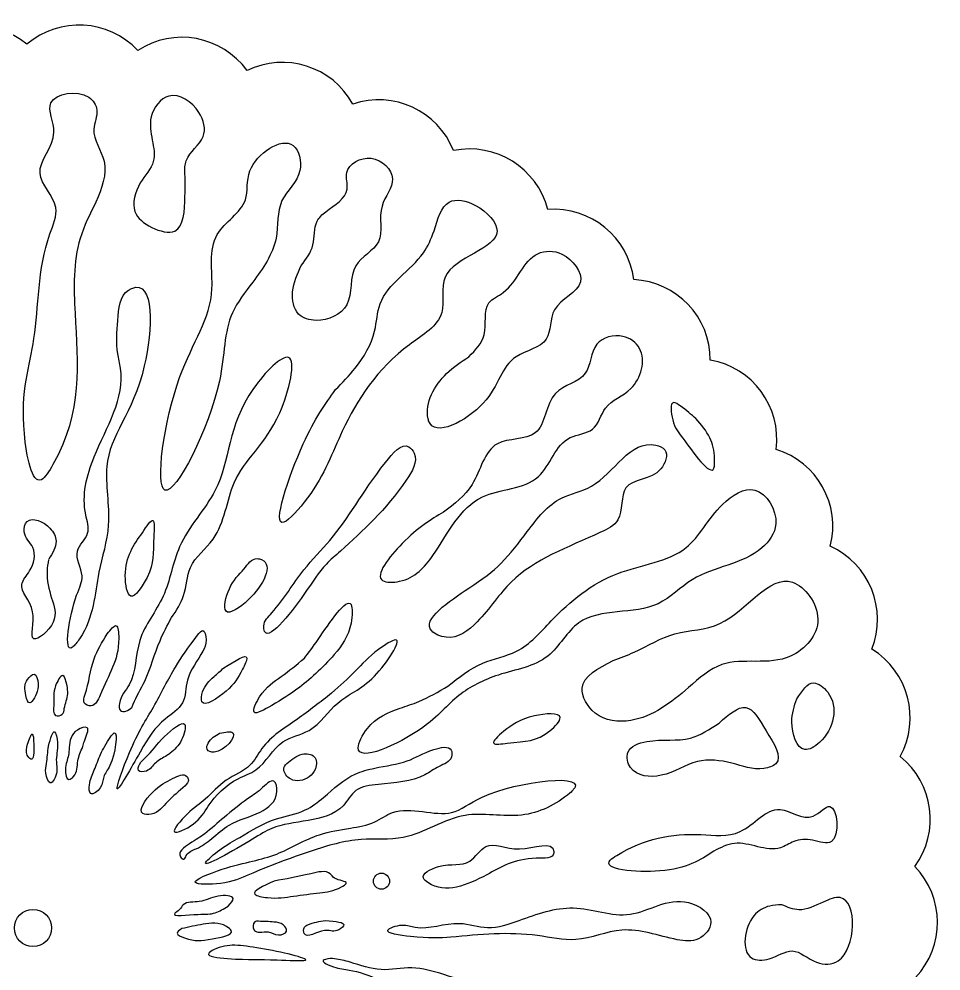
# Model space of a CAD drawing. Header units: millimetres. Extents: x 1148 to 2228, y 1678 to 2178.
# Drawn here: x 1979.2 to 2227.1, y 1911.6 to 2167.7 of the extents above; entities that cross this region are included whole.
import ezdxf

# ---------------------------------------------------------------- set-up
doc = ezdxf.new("R2010")
doc.units = ezdxf.units.MM
doc.layers.get('0').update_dxf_attribs({"color": 1})

# ---------------------------------------------------------------- blocks, each defined once
blk = doc.blocks.new('*U4')
blk.add_arc((-0.88, -18.22), 21.64, 43.1768, 130.401)
blk = doc.blocks.new('*U5')
at = {"color": 0, "linetype": 'ByBlock', "lineweight": -2}
for p, rotation in [((7240.85, 6057.29), 7.199999999999979), ((7300.87, 6053.96), 352.8), ((7330.09, 6046.69), 345.6), ((7358.17, 6035.81), 338.4), ((7384.66, 6021.5), 331.2000000000001), ((7409.16, 6003.98), 324), ((7431.26, 5983.53), 316.8), ((7450.63, 5960.47), 309.6), ((7466.95, 5935.16), 302.3999999999999), ((7479.97, 5908.01), 295.1999999999999), ((7489.49, 5879.44), 288), ((7495.35, 5849.9), 280.8), ((7497.46, 5819.86), 273.6)]:
    blk.add_blockref('*U4', p, dxfattribs=dict(at, rotation=rotation))
blk.add_blockref('*U4', (7270.96, 6057.52), dxfattribs=at)

msp = doc.modelspace()

# ---------------------------------------------------------------- linework, layer by layer
for centre, radius in [((2076.63, 1935.79), 2.16), ((1982.92, 1923.21), 5)]:
    msp.add_circle(centre, radius)
for points, knots in [([(1999.86, 2118.46), (2001.37, 2122.17), (2004.1, 2128.88), (1997.82, 2136.72), (2000.98, 2142.87), (1997.12, 2149.11), (1984.48, 2147.02), (1991.23, 2135.51), (1981.08, 2126.63), (1990.98, 2118.01), (1984.01, 2102.98), (1984.81, 2080.96), (1978.27, 2064.83), (1983.2, 2039.61), (1996.49, 2060.51), (1994.3, 2081.02), (1993.58, 2105.99), (1998.25, 2115.25), (1999.86, 2118.46)], [0, 0, 0, 0, 11.220921, 20.245772, 25.433265, 29.544542, 39.82098, 47.729437, 59.414722, 69.521702, 76.831771, 105.274411, 130.91867, 144.172005, 149.274164, 190.433876, 210.60157, 221.263734, 221.263734, 221.263734, 221.263734]), ([(2023.75, 2127.95), (2023.8, 2125.46), (2023.91, 2119.97), (2023.35, 2108.87), (2014.52, 2111.25), (2008.82, 2115.84), (2011.08, 2123.71), (2017.71, 2130.43), (2012.19, 2139.86), (2019.58, 2149.46), (2028.12, 2143.9), (2030.08, 2135.09), (2024.4, 2131.68), (2023.85, 2128.5), (2023.75, 2127.95)], [0, 0, 0, 0, 8.015453, 17.695879, 23.98407, 30.200046, 38.011971, 44.774486, 56.785656, 64.11982, 73.318096, 79.921368, 87.862271, 89.514698, 89.514698, 89.514698, 89.514698]), ([(2042.06, 2096.94), (2044.75, 2100.64), (2049.51, 2107.19), (2048.06, 2119.33), (2056.11, 2125.21), (2053.2, 2138.39), (2039.15, 2128.86), (2041.78, 2117.13), (2029.07, 2110.18), (2033.38, 2090.16), (2020.19, 2074.06), (2013.04, 2023.37), (2035.4, 2067.6), (2033.92, 2086.36), (2039.96, 2094.22), (2042.06, 2096.94)], [0, 0, 0, 0, 13.322944, 23.589204, 32.98408, 39.959056, 53.420863, 61.337263, 73.375046, 87.98615, 113.435311, 143.928668, 176.678488, 195.380609, 205.300159, 205.300159, 205.300159, 205.300159]), ([(2055.07, 2101.39), (2054.01, 2099.14), (2052.07, 2095.03), (2053.3, 2087.83), (2060.51, 2085.7), (2069.87, 2090.09), (2067.04, 2101.95), (2078.28, 2107), (2074.8, 2117.2), (2081.99, 2124.55), (2074.35, 2132.41), (2065.93, 2127.78), (2068.72, 2120.21), (2062.75, 2117.05), (2058.22, 2112.77), (2059.02, 2106.63), (2056.37, 2103.12), (2055.07, 2101.39)], [0, 0, 0, 0, 7.474873, 13.63685, 18.620079, 27.860855, 38.649343, 47.507502, 57.164738, 65.016188, 72.960846, 80.601406, 85.001813, 93.400404, 96.847198, 103.330135, 109.682213, 109.682213, 109.682213, 109.682213]), ([(2064.26, 2067.99), (2061.49, 2064.12), (2055.14, 2055.27), (2045.18, 2025.4), (2060.7, 2042.85), (2066.13, 2059.34), (2077.89, 2077.24), (2095.02, 2086.81), (2090.31, 2102.76), (2113.22, 2106.85), (2102.95, 2118.18), (2093.3, 2120.1), (2091.12, 2111.06), (2086.8, 2101.29), (2075.64, 2095.09), (2075.24, 2082.27), (2070.53, 2074.41), (2066.09, 2069.86), (2064.26, 2067.99)], [0, 0, 0, 0, 16.930132, 38.687651, 47.798337, 68.064206, 97.494865, 109.746671, 119.320409, 137.953695, 146.977139, 154.096969, 162.825149, 169.400386, 187.402887, 194.873715, 206.133479, 213.981575, 213.981575, 213.981575, 213.981575]), ([(2100.11, 2076.83), (2098.06, 2075.49), (2092.38, 2071.79), (2088.08, 2064.29), (2090.59, 2054.74), (2108.11, 2064.15), (2108.89, 2077.28), (2122.86, 2079.84), (2121.17, 2091.24), (2133.56, 2095.48), (2126.35, 2105.54), (2115.29, 2105.32), (2112.85, 2095.13), (2103.42, 2091.25), (2105.77, 2082.55), (2101.88, 2078.62), (2100.11, 2076.83)], [0, 0, 0, 0, 7.465069, 20.644106, 21.153967, 36.566482, 51.886018, 61.236154, 69.427164, 79.652716, 88.651957, 95.099957, 109.070051, 113.838957, 122.49369, 129.731267, 129.731267, 129.731267, 129.731267]), ([(2005.72, 2086.58), (2005.48, 2083.59), (2005.13, 2079.28), (2008.53, 2066.92), (1999.42, 2052.97), (1995.58, 2038.09), (1998.74, 2028.98), (1993.08, 2024.54), (1997.26, 2018.01), (1993.34, 2011.17), (1990.62, 1994.65), (1999.38, 2005.95), (1999.54, 2017.04), (2004.52, 2032.23), (2000.15, 2053.05), (2014.32, 2065.02), (2015.71, 2098.49), (2006.24, 2093.53), (2005.96, 2089.88), (2005.72, 2086.58)], [0, 0, 0, 0, 8.913092, 12.883443, 37.78881, 53.543368, 58.485716, 64.029398, 70.78979, 76.232767, 90.259864, 93.223224, 111.859255, 124.816359, 140.541975, 169.422541, 190.535491, 191.478706, 200.164244, 200.164244, 200.164244, 200.164244]), ([(2093.28, 2035.07), (2096.18, 2037.21), (2102.55, 2041.93), (2104.96, 2055.78), (2120.82, 2053.7), (2120.69, 2068.52), (2133.14, 2070.5), (2132.68, 2081.12), (2141.25, 2083.5), (2148.47, 2078.26), (2145.34, 2067.28), (2136.3, 2064.62), (2134.45, 2056.2), (2123.96, 2055.82), (2120.49, 2040.92), (2100.12, 2041.7), (2092.78, 2025.42), (2084.69, 2016.17), (2073.03, 2015.98), (2083.76, 2029.3), (2089.89, 2033.02), (2093.28, 2035.07)], [0, 0, 0, 0, 10.700353, 23.566918, 34.17718, 46.09961, 55.756574, 64.161195, 71.471114, 76.988482, 88.019603, 96.600625, 103.257644, 109.676061, 123.228276, 139.242403, 159.82144, 171.177001, 175.746052, 187.006909, 200.966314, 200.966314, 200.966314, 200.966314]), ([(2020.17, 2006.67), (2019.08, 2004.63), (2016.13, 1999.18), (2014.05, 1990.86), (2010.56, 1985.23), (2009.32, 1981.81), (2006.01, 1980.72), (2006.11, 1985.27), (2010.77, 1989.93), (2010.18, 2001.61), (2019.28, 2012.06), (2021.21, 2027.53), (2036.74, 2043.52), (2034.63, 2061.96), (2055.29, 2082.79), (2049.12, 2055.37), (2035.76, 2046.74), (2034.2, 2028.56), (2024.26, 2021.38), (2024.19, 2012.65), (2021.45, 2008.57), (2020.17, 2006.67)], [0, 0, 0, 0, 6.918591, 18.543902, 25.47822, 26.454864, 29.602337, 31.540089, 37.184655, 49.431502, 62.85585, 76.921709, 94.735675, 124.1373, 136.6774, 151.799982, 174.219168, 190.379198, 200.160957, 207.902233, 214.69006, 214.69006, 214.69006, 214.69006]), ([(2161.16, 2060.22), (2162.59, 2058.56), (2165.31, 2055.41), (2166.24, 2050.82), (2166.18, 2042.83), (2157.98, 2054.68), (2154.86, 2058.39), (2154.01, 2065.68), (2158.2, 2062.76), (2159.91, 2061.3), (2161.16, 2060.22)], [0, 0, 0, 0, 6.369156, 12.111886, 14.66645, 26.242391, 31.856287, 36.556749, 38.528472, 43.941093, 43.941093, 43.941093, 43.941093]), ([(2065.59, 2024.56), (2071.67, 2030.08), (2079.5, 2037.19), (2086.93, 2049.31), (2082.73, 2054.55), (2071.72, 2041.52), (2066.95, 2031.24), (2054.4, 2018.73), (2049.9, 2010.57), (2044.87, 2005.63), (2045.28, 1998.88), (2056.71, 2013.62), (2060.25, 2019.89), (2064.25, 2023.39), (2065.59, 2024.56)], [0, 0, 0, 0, 26.062656, 33.593592, 35.803079, 43.332683, 69.0798, 79.65896, 94.11376, 98.23553, 99.014775, 113.15848, 123.363301, 128.503783, 128.503783, 128.503783, 128.503783]), ([(2115.82, 2029.82), (2113.54, 2026.79), (2108.96, 2020.71), (2100.41, 2014.68), (2085.16, 2004.77), (2096.03, 2000.03), (2104.19, 2006.49), (2113.19, 2020.85), (2128.51, 2026.13), (2142.11, 2032.81), (2139.96, 2044.42), (2151.51, 2043.38), (2154.17, 2051.71), (2143.98, 2055.83), (2137.48, 2041.65), (2123.14, 2039.38), (2118.56, 2033.4), (2115.82, 2029.82)], [0, 0, 0, 0, 10.977544, 21.99341, 37.239758, 41.492032, 50.797519, 64.905566, 92.411549, 98.128786, 106.950842, 117.661956, 122.904496, 125.61509, 146.176155, 154.829618, 167.70221, 167.70221, 167.70221, 167.70221]), ([(2094.49, 1988.27), (2091.93, 1986.75), (2087.85, 1984.32), (2079.99, 1981.87), (2073.53, 1979.16), (2066.87, 1966.09), (2089.27, 1976.18), (2096.09, 1985.88), (2108.61, 1992.24), (2122.03, 1993.99), (2130.28, 2010.48), (2149.15, 2006.32), (2161.9, 2020.27), (2176.35, 2021.04), (2184.79, 2032.47), (2177.86, 2044.18), (2165.6, 2036.13), (2159.49, 2022.3), (2138.2, 2020.06), (2124.26, 2008.56), (2114.39, 1996.93), (2102.96, 1995.02), (2097.45, 1990.63), (2094.49, 1988.27)], [0, 0, 0, 0, 8.883875, 14.20243, 24.544, 30.321141, 48.085008, 61.566901, 73.480713, 87.748161, 99.968503, 121.879544, 133.11498, 153.723884, 161.140425, 171.847913, 181.376118, 196.556412, 216.21648, 238.199466, 250.545584, 260.212429, 271.41242, 271.41242, 271.41242, 271.41242]), ([(1987.1, 2022.34), (1986.92, 2021.27), (1986.36, 2017.79), (1987.73, 2012.2), (1990.22, 2005.49), (1980.85, 1997.87), (1984.74, 2009.58), (1978.1, 2014.62), (1982.86, 2019.71), (1984.16, 2025.45), (1979.91, 2028.76), (1981.39, 2034.5), (1987.58, 2031.68), (1989.88, 2026.8), (1988.16, 2024.01), (1987.18, 2022.41)], [0, 0, 0, 0, 3.213665, 10.509388, 17.007217, 23.874436, 31.116994, 39.12994, 43.186538, 49.525351, 54.34613, 57.249549, 63.63228, 67.496408, 72.69816, 72.69816, 72.69816, 72.69816]), ([(2012.33, 2029.49), (2010.05, 2026.31), (2006.73, 2021.68), (2008.75, 2009.51), (2015.74, 2020.15), (2015.05, 2024.58), (2015.86, 2034.82), (2013.51, 2031.27), (2012.33, 2029.49)], [0, 0, 0, 0, 12.420524, 18.106102, 24.754492, 35.881349, 40.231751, 44.610247, 44.610247, 44.610247, 44.610247]), ([(2039.66, 2019.73), (2038.24, 2018.28), (2035.49, 2015.48), (2033.25, 2005.93), (2043.12, 2012.07), (2048.06, 2021.46), (2042.01, 2022.94), (2040.7, 2021.14), (2039.66, 2019.73)], [0, 0, 0, 0, 6.573004, 12.679475, 19.475748, 30.808908, 32.022319, 36.561996, 36.561996, 36.561996, 36.561996]), ([(2138.91, 1995.12), (2134.87, 1993.07), (2128.07, 1989.62), (2133.99, 1979.06), (2146.98, 1977.92), (2157.44, 1986.14), (2169.7, 1997.31), (2185.34, 1992.17), (2197.39, 2005.76), (2184.17, 2023.64), (2171.38, 2002.93), (2155.34, 2003.58), (2146.46, 1997.95), (2140.82, 1995.83), (2138.91, 1995.12)], [0, 0, 0, 0, 11.1394, 18.762495, 28.507091, 46.433441, 57.30112, 75.861766, 88.282279, 100.297599, 122.790416, 135.181371, 147.187674, 153.303983, 153.303983, 153.303983, 153.303983]), ([(2055.92, 1995.76), (2053.82, 1994.04), (2049.6, 1990.58), (2044.57, 1987.53), (2040.93, 1979.5), (2051.79, 1985.66), (2056.96, 1989.52), (2064.77, 1997.37), (2068.62, 2002.81), (2069.15, 2015.14), (2060.36, 2001.73), (2057.01, 1997.22), (2055.92, 1995.76)], [0, 0, 0, 0, 7.924294, 15.936529, 20.292847, 25.325146, 39.979166, 47.098543, 56.696905, 61.651646, 74.594838, 80.807872, 80.807872, 80.807872, 80.807872]), ([(2002.86, 2002.28), (2001.51, 2000.06), (1998.38, 1994.89), (1998.04, 1988.79), (1996.1, 1983.55), (1999.52, 1982.32), (2001.68, 1987.68), (2004.54, 1993.33), (2006.29, 1998.68), (2005.74, 2005.95), (2003.81, 2003.49), (2002.86, 2002.28)], [0, 0, 0, 0, 7.566987, 17.656181, 19.688731, 21.732027, 25.495172, 33.700625, 41.698721, 45.111278, 48.425496, 48.425496, 48.425496, 48.425496]), ([(2015.35, 1982.59), (2013.28, 1979.24), (2009.68, 1973.41), (2003.06, 1954.96), (2012.47, 1971.99), (2016.5, 1978.53), (2024.18, 1983.17), (2023.75, 1991.02), (2028.01, 1996.09), (2029.81, 2000.15), (2028.94, 2004.21), (2024.82, 1998.89), (2020.98, 1993.36), (2017.33, 1986.37), (2015.35, 1982.59)], [0, 0, 0, 0, 13.808233, 24.101663, 35.767326, 46.887432, 53.253737, 59.480772, 68.346586, 71.523057, 74.182422, 76.11459, 86.518007, 98.828125, 98.828125, 98.828125, 98.828125]), ([(2063.23, 1986.4), (2065.42, 1988.36), (2069.81, 1992.29), (2074.11, 1997.19), (2084.01, 2003.54), (2073.91, 1987.84), (2064.88, 1985.43), (2058.69, 1975.66), (2048.48, 1974.11), (2044.84, 1965.81), (2036.16, 1963.04), (2030.37, 1957.18), (2027.37, 1951.25), (2018.43, 1947.2), (2024.92, 1954.84), (2029.58, 1957.65), (2034.45, 1963.55), (2041.37, 1965.83), (2045.29, 1973.84), (2053.99, 1979.05), (2060.22, 1984.01), (2063.23, 1986.4)], [0, 0, 0, 0, 8.604576, 17.21285, 22.433166, 33.712474, 45.946084, 56.571622, 64.271881, 74.716278, 80.070208, 90.986748, 97.279699, 102.753357, 108.68142, 114.968598, 122.514216, 130.093565, 135.604559, 148.023797, 159.606649, 159.606649, 159.606649, 159.606649]), ([(2034.25, 1993.15), (2033.36, 1992.38), (2031.18, 1990.49), (2028.51, 1987.96), (2027.7, 1981.61), (2036.32, 1987.58), (2038.37, 1990.89), (2041.81, 1997.97), (2037.3, 1995.1), (2034.25, 1993.15)], [0, 0, 0, 0, 3.50549, 8.635761, 11.318597, 18.400135, 25.782382, 29.000296, 35.72937, 35.72937, 35.72937, 35.72937]), ([(1982.61, 1984.08), (1983.54, 1985.47), (1984.96, 1987.58), (1983.57, 1992.43), (1980.52, 1989.26), (1980.64, 1987.04), (1981.63, 1983.19), (1982.44, 1983.93), (1982.61, 1984.08)], [0, 0, 0, 0, 5.15087, 7.89161, 10.109768, 14.468334, 16.755163, 17.374433, 17.374433, 17.374433, 17.374433]), ([(1992.14, 1988.3), (1992.22, 1987.6), (1992.46, 1985.52), (1991.36, 1983.16), (1991.17, 1980.38), (1988.17, 1979.92), (1988.79, 1984.47), (1988.08, 1987.18), (1991.12, 1992.51), (1991.81, 1989.66), (1992.14, 1988.3)], [0, 0, 0, 0, 2.105072, 6.169293, 7.821473, 9.648475, 12.413483, 17.704343, 21.02046, 24.032591, 24.032591, 24.032591, 24.032591]), ([(2188.31, 1984.8), (2187.62, 1982.9), (2186.06, 1978.58), (2188.85, 1969.33), (2197.82, 1974.83), (2200.12, 1984.52), (2192.05, 1990.68), (2189.68, 1986.96), (2188.31, 1984.8)], [0, 0, 0, 0, 6.374655, 14.527358, 18.919271, 32.61029, 37.139387, 43.377004, 43.377004, 43.377004, 43.377004]), ([(2167.4, 1978.33), (2164.88, 1976.65), (2158.96, 1972.7), (2150.39, 1974.57), (2141.93, 1971.58), (2143.51, 1964.05), (2153.23, 1963.3), (2160.79, 1969.06), (2170.9, 1968), (2177.42, 1965.22), (2185.42, 1967.86), (2179.91, 1976.12), (2175.06, 1985.07), (2169.95, 1980.58), (2167.4, 1978.33)], [0, 0, 0, 0, 8.695663, 20.450512, 26.352811, 30.4865, 38.97878, 49.385899, 58.700048, 67.410664, 70.852756, 80.106571, 88.408881, 96.697401, 96.697401, 96.697401, 96.697401]), ([(2109.48, 1976.13), (2111.67, 1977.76), (2115.5, 1980.61), (2127.03, 1981.3), (2119.34, 1973.24), (2114.69, 1973.5), (2105.1, 1972.19), (2107.95, 1974.76), (2109.48, 1976.13)], [0, 0, 0, 0, 9.235599, 16.175968, 20.636093, 32.606051, 36.248876, 40.448329, 40.448329, 40.448329, 40.448329]), ([(1996.33, 1971.98), (1995.77, 1970.73), (1994.61, 1968.13), (1994.97, 1964.65), (1992, 1962.39), (1991.3, 1966.71), (1992.53, 1968.98), (1992.65, 1972.81), (1993.33, 1976.29), (1998.79, 1977.92), (1996.8, 1974.03), (1996.44, 1972.46), (1996.33, 1971.98)], [0, 0, 0, 0, 4.075764, 8.434539, 9.905969, 12.746948, 16.661079, 18.789027, 23.970503, 26.667202, 30.316252, 31.880084, 31.880084, 31.880084, 31.880084]), ([(2019.84, 1970.21), (2020.94, 1971.18), (2023.05, 1973.02), (2024.95, 1980.4), (2016.85, 1973.9), (2014.63, 1970.08), (2011.56, 1967.72), (2010.78, 1965.03), (2014.28, 1965.23), (2015.68, 1967.98), (2018.26, 1969.1), (2019.53, 1970), (2019.84, 1970.21)], [0, 0, 0, 0, 4.714135, 8.956798, 15.241834, 22.869744, 25.363051, 27.046721, 29.163597, 32.508971, 36.084641, 37.200033, 37.200033, 37.200033, 37.200033]), ([(1981.46, 1972.6), (1981.2, 1971.64), (1980.8, 1970.2), (1983.14, 1967.45), (1983.26, 1972.14), (1982.88, 1976.72), (1981.95, 1974.01), (1981.46, 1972.6)], [0, 0, 0, 0, 2.879823, 4.295628, 8.338439, 11.134194, 14.174531, 14.174531, 14.174531, 14.174531]), ([(1987.07, 1972.12), (1986.92, 1970.52), (1986.68, 1968.02), (1986.08, 1964.99), (1987.59, 1960.67), (1989.77, 1965.22), (1988.82, 1968.68), (1989.98, 1971.79), (1988.65, 1977.73), (1987.65, 1974.19), (1987.07, 1972.12)], [0, 0, 0, 0, 4.69353, 7.334167, 10.173267, 13.648857, 16.287907, 21.477402, 24.459068, 28.637373, 28.637373, 28.637373, 28.637373]), ([(2002.24, 1972.1), (2001.85, 1971.38), (2000.73, 1969.34), (1999.52, 1965.64), (1997.95, 1962.74), (1998.02, 1958.28), (2001.71, 1960.91), (2001.67, 1964.11), (2004.82, 1967.72), (2006.22, 1978.92), (2003.23, 1973.8), (2002.24, 1972.1)], [0, 0, 0, 0, 2.483254, 6.996673, 11.256004, 13.564336, 16.565759, 19.607375, 23.077595, 31.92282, 36.272122, 36.272122, 36.272122, 36.272122]), ([(2033.12, 1975.56), (2031.93, 1974.9), (2030.25, 1973.96), (2029.27, 1970.92), (2033.71, 1969.5), (2039.22, 1976.83), (2034.62, 1975.87), (2033.12, 1975.56)], [0, 0, 0, 0, 4.043851, 5.747228, 7.797543, 15.061489, 18.595905, 18.595905, 18.595905, 18.595905]), ([(2038.5, 1947.51), (2036.81, 1946.61), (2033.75, 1944.98), (2024.99, 1937.24), (2040.69, 1946.18), (2047.85, 1950.87), (2056.96, 1951.95), (2065.85, 1954.02), (2069.43, 1961.16), (2078.15, 1962.13), (2086.2, 1962.6), (2091.82, 1966.77), (2095.7, 1968.07), (2095.58, 1972.46), (2088.84, 1970.99), (2083.67, 1967.52), (2075.89, 1966.59), (2067.78, 1964.44), (2062.32, 1959.24), (2055.76, 1954.09), (2047.17, 1952.87), (2041.67, 1949.47), (2038.5, 1947.51)], [0, 0, 0, 0, 6.240501, 11.325456, 25.327381, 31.256627, 41.266211, 51.48144, 56.80979, 63.094453, 75.871582, 80.291367, 84.4833, 86.32647, 90.978303, 98.779073, 107.728571, 113.200226, 123.796085, 129.744074, 137.88321, 148.968206, 148.968206, 148.968206, 148.968206]), ([(2053.02, 1968.86), (2051.68, 1967.93), (2049.3, 1966.29), (2051.9, 1962.94), (2055.63, 1962.54), (2059.28, 1964.97), (2059.23, 1969.88), (2055.38, 1970.34), (2053.74, 1969.31), (2053.02, 1968.86)], [0, 0, 0, 0, 4.038331, 7.155281, 9.737075, 14.96073, 18.190757, 21.482179, 24.050324, 24.050324, 24.050324, 24.050324]), ([(2020.46, 1963.37), (2018.74, 1962.52), (2015.35, 1960.87), (2010.33, 1953.76), (2016.23, 1953.53), (2019.18, 1957.72), (2022.61, 1960.18), (2025, 1962.72), (2023.86, 1965.08), (2021.96, 1964.12), (2020.46, 1963.37)], [0, 0, 0, 0, 6.545159, 12.831998, 15.043068, 20.682271, 26.995405, 28.782911, 29.811536, 33.691785, 33.691785, 33.691785, 33.691785]), ([(2068.27, 1950.05), (2065.49, 1949.63), (2058.55, 1948.57), (2047.36, 1941.62), (2038.33, 1940.95), (2022.61, 1934.87), (2034.92, 1934.81), (2043.46, 1938.72), (2056.51, 1943.73), (2070.2, 1947.71), (2084.84, 1946.25), (2097.88, 1955.8), (2114.2, 1951.78), (2123.79, 1956.44), (2133.95, 1965.28), (2105.38, 1961.8), (2094.66, 1951.57), (2082.34, 1956.93), (2074.56, 1951.1), (2070.52, 1950.43), (2068.27, 1950.05)], [0, 0, 0, 0, 8.460914, 21.097487, 36.300365, 44.362125, 51.147674, 59.278161, 76.999052, 90.857433, 102.130784, 119.778029, 134.968906, 149.289927, 149.994738, 174.21251, 183.384341, 199.282313, 204.67755, 211.430182, 211.430182, 211.430182, 211.430182]), ([(2029.16, 1948.51), (2030.85, 1949.98), (2034.54, 1953.18), (2039.74, 1957.48), (2043.87, 1959.99), (2047.93, 1964.26), (2049.23, 1957.72), (2043.47, 1953.46), (2036.27, 1951.95), (2031.29, 1947.36), (2027.46, 1944.55), (2024.37, 1943.68), (2023.61, 1941.3), (2021.24, 1943.38), (2025.69, 1946.26), (2027.95, 1947.73), (2029.16, 1948.51)], [0, 0, 0, 0, 6.772302, 14.794692, 19.277478, 23.388862, 26.381016, 33.456976, 42.48668, 48.404436, 53.350459, 56.64307, 57.791699, 58.899202, 63.173593, 68.07002, 68.07002, 68.07002, 68.07002]), ([(2165.97, 1943.83), (2167.78, 1944.79), (2173.39, 1947.77), (2181.51, 1942.65), (2187.75, 1946.98), (2192.37, 1947.3), (2200.17, 1943.97), (2199, 1959.78), (2191.54, 1950.4), (2182.36, 1958.72), (2174.08, 1947), (2157.93, 1949.32), (2146.57, 1947.08), (2134.22, 1939.08), (2155.58, 1937.01), (2162.37, 1941.47), (2165.97, 1943.83)], [0, 0, 0, 0, 5.937312, 18.422717, 22.318387, 27.40812, 32.497852, 41.959089, 47.154336, 56.228406, 68.548091, 79.151705, 102.388212, 104.547945, 118.192505, 133.623905, 133.623905, 133.623905, 133.623905]), ([(2104.96, 1937.48), (2108.57, 1939.62), (2113.46, 1942.52), (2123, 1941.81), (2122.94, 1946.88), (2112.75, 1942.38), (2105.23, 1947.59), (2099.94, 1939.1), (2093.92, 1941.25), (2086.51, 1937.42), (2093.44, 1931.83), (2099.49, 1934.8), (2104.96, 1937.48)], [0, 0, 0, 0, 14.014841, 18.969574, 19.304291, 28.560283, 37.625272, 43.473912, 52.014748, 57.134613, 58.844718, 74.833947, 74.833947, 74.833947, 74.833947]), ([(2047.77, 1935.84), (2050.82, 1936.38), (2055.48, 1937.21), (2062.33, 1938.98), (2064.06, 1935.96), (2068.37, 1935.75), (2064.11, 1933.16), (2059.92, 1932.66), (2052.76, 1931.79), (2047.75, 1930.91), (2040.19, 1932.37), (2044.8, 1934.48), (2047.77, 1935.84)], [0, 0, 0, 0, 10.018772, 15.290598, 16.849083, 20.323232, 21.933268, 27.943649, 35.046997, 42.102232, 45.578166, 51.851493, 51.851493, 51.851493, 51.851493]), ([(2035.42, 1929.1), (2034.23, 1928.37), (2031.64, 1926.77), (2027.76, 1927.11), (2019.09, 1926.05), (2022.5, 1928.1), (2023.59, 1930.47), (2028.45, 1929.77), (2031.46, 1932.13), (2037.94, 1931.92), (2036.11, 1929.87), (2035.42, 1929.1)], [0, 0, 0, 0, 3.93194, 8.606574, 14.788189, 16.345891, 17.995353, 22.403967, 27.712002, 31.744339, 34.157371, 34.157371, 34.157371, 34.157371]), ([(2095.29, 1920.7), (2103.06, 1921.46), (2114.28, 1922.56), (2129.65, 1918.83), (2142.07, 1924.6), (2152.85, 1920.35), (2162, 1919.18), (2167.45, 1925.78), (2155.74, 1933.41), (2144.03, 1923.88), (2128.16, 1930.61), (2115.7, 1925.88), (2105.49, 1922.36), (2096.25, 1925.8), (2088.12, 1922.18), (2082.34, 1924.52), (2075.46, 1922.08), (2087.73, 1920.32), (2092.37, 1920.55), (2095.29, 1920.7)], [0, 0, 0, 0, 23.275086, 33.636141, 46.24222, 61.38629, 67.09562, 72.686515, 80.692484, 96.699592, 112.068319, 127.012871, 135.732384, 143.348362, 155.311901, 158.825369, 162.968036, 169.362608, 180.204483, 180.204483, 180.204483, 180.204483]), ([(2184.23, 1929.46), (2185.78, 1928.81), (2189.55, 1927.22), (2194.53, 1929.9), (2204.75, 1934.11), (2204.18, 1913.27), (2192.84, 1913.23), (2187.32, 1918.84), (2181.75, 1914.41), (2172.87, 1914.38), (2174.55, 1926.03), (2180.38, 1929.26), (2183.14, 1929.4), (2184.23, 1929.46)], [0, 0, 0, 0, 4.815709, 11.714949, 16.418955, 33.437229, 39.239504, 46.498987, 53.068582, 57.807559, 69.163065, 74.137982, 77.363213, 77.363213, 77.363213, 77.363213]), ([(2022.97, 1923.03), (2024.85, 1923.45), (2028.78, 1924.35), (2033.46, 1924.89), (2037.8, 1921.53), (2029.01, 1919.82), (2026.2, 1919.48), (2020.83, 1921.62), (2022.32, 1922.6), (2022.97, 1923.03)], [0, 0, 0, 0, 5.79716, 12.147539, 13.794297, 19.308217, 26.82881, 29.186796, 30.978288, 30.978288, 30.978288, 30.978288]), ([(2043.57, 1925), (2044.94, 1924.96), (2047.2, 1924.89), (2050.12, 1924.57), (2051.77, 1921.99), (2048.5, 1920.87), (2046.43, 1922.54), (2044.19, 1921.91), (2041.93, 1922.31), (2041.96, 1925.06), (2043.19, 1925.01), (2043.57, 1925)], [0, 0, 0, 0, 4.149458, 6.794979, 8.642024, 11.02132, 13.872472, 16.181293, 17.702987, 19.995957, 21.030378, 21.030378, 21.030378, 21.030378]), ([(2061.55, 1925.18), (2059.97, 1924.96), (2058, 1924.69), (2055.6, 1923.44), (2055.68, 1919.65), (2060.92, 1923.53), (2064.15, 1921.8), (2068.08, 1924.76), (2064.24, 1925), (2061.55, 1925.18)], [0, 0, 0, 0, 4.829821, 5.992072, 7.661412, 13.188152, 16.53338, 18.736164, 23.795432, 23.795432, 23.795432, 23.795432]), ([(2037.21, 1918.6), (2039.24, 1918.41), (2044.85, 1917.9), (2062.07, 1913.85), (2044.44, 1914.97), (2040.86, 1914.44), (2028.62, 1915.55), (2032.98, 1918.37), (2035.35, 1918.5), (2037.21, 1918.6)], [0, 0, 0, 0, 7.046302, 19.435324, 27.053663, 40.411238, 45.59005, 47.169528, 53.014871, 53.014871, 53.014871, 53.014871]), ([(2093.36, 1910.69), (2100.22, 1908.46), (2109.17, 1905.55), (2119.91, 1909.8), (2132.87, 1904.83), (2145.38, 1908.6), (2157.46, 1907.12), (2162.3, 1899.97), (2143.56, 1896.96), (2134.62, 1902.8), (2123.62, 1903.85), (2112.9, 1899.45), (2100.13, 1904), (2088.12, 1907.34), (2080.64, 1904.93), (2075.26, 1910.41), (2067.68, 1912.05), (2063.93, 1912.43), (2060.41, 1914.25), (2062.22, 1915.1), (2064.57, 1914.95), (2069.62, 1913.71), (2076.34, 1911.18), (2085.01, 1913.22), (2090.52, 1911.55), (2093.36, 1910.69)], [0, 0, 0, 0, 20.714562, 27.009192, 32.903153, 60.615615, 64.045641, 69.00515, 79.894253, 100.057385, 107.087879, 111.224945, 134.283982, 144.342246, 148.136099, 156.382212, 164.626323, 169.500662, 171.24446, 171.904537, 174.397547, 178.667071, 187.248249, 195.506526, 204.272033, 204.272033, 204.272033, 204.272033])]:
    msp.add_open_spline(points, degree=3, knots=knots)

# ---------------------------------------------------------------- block references
msp.add_blockref('*U5', (-5274.75, -3894.88))

doc.saveas('drawing.dxf')
